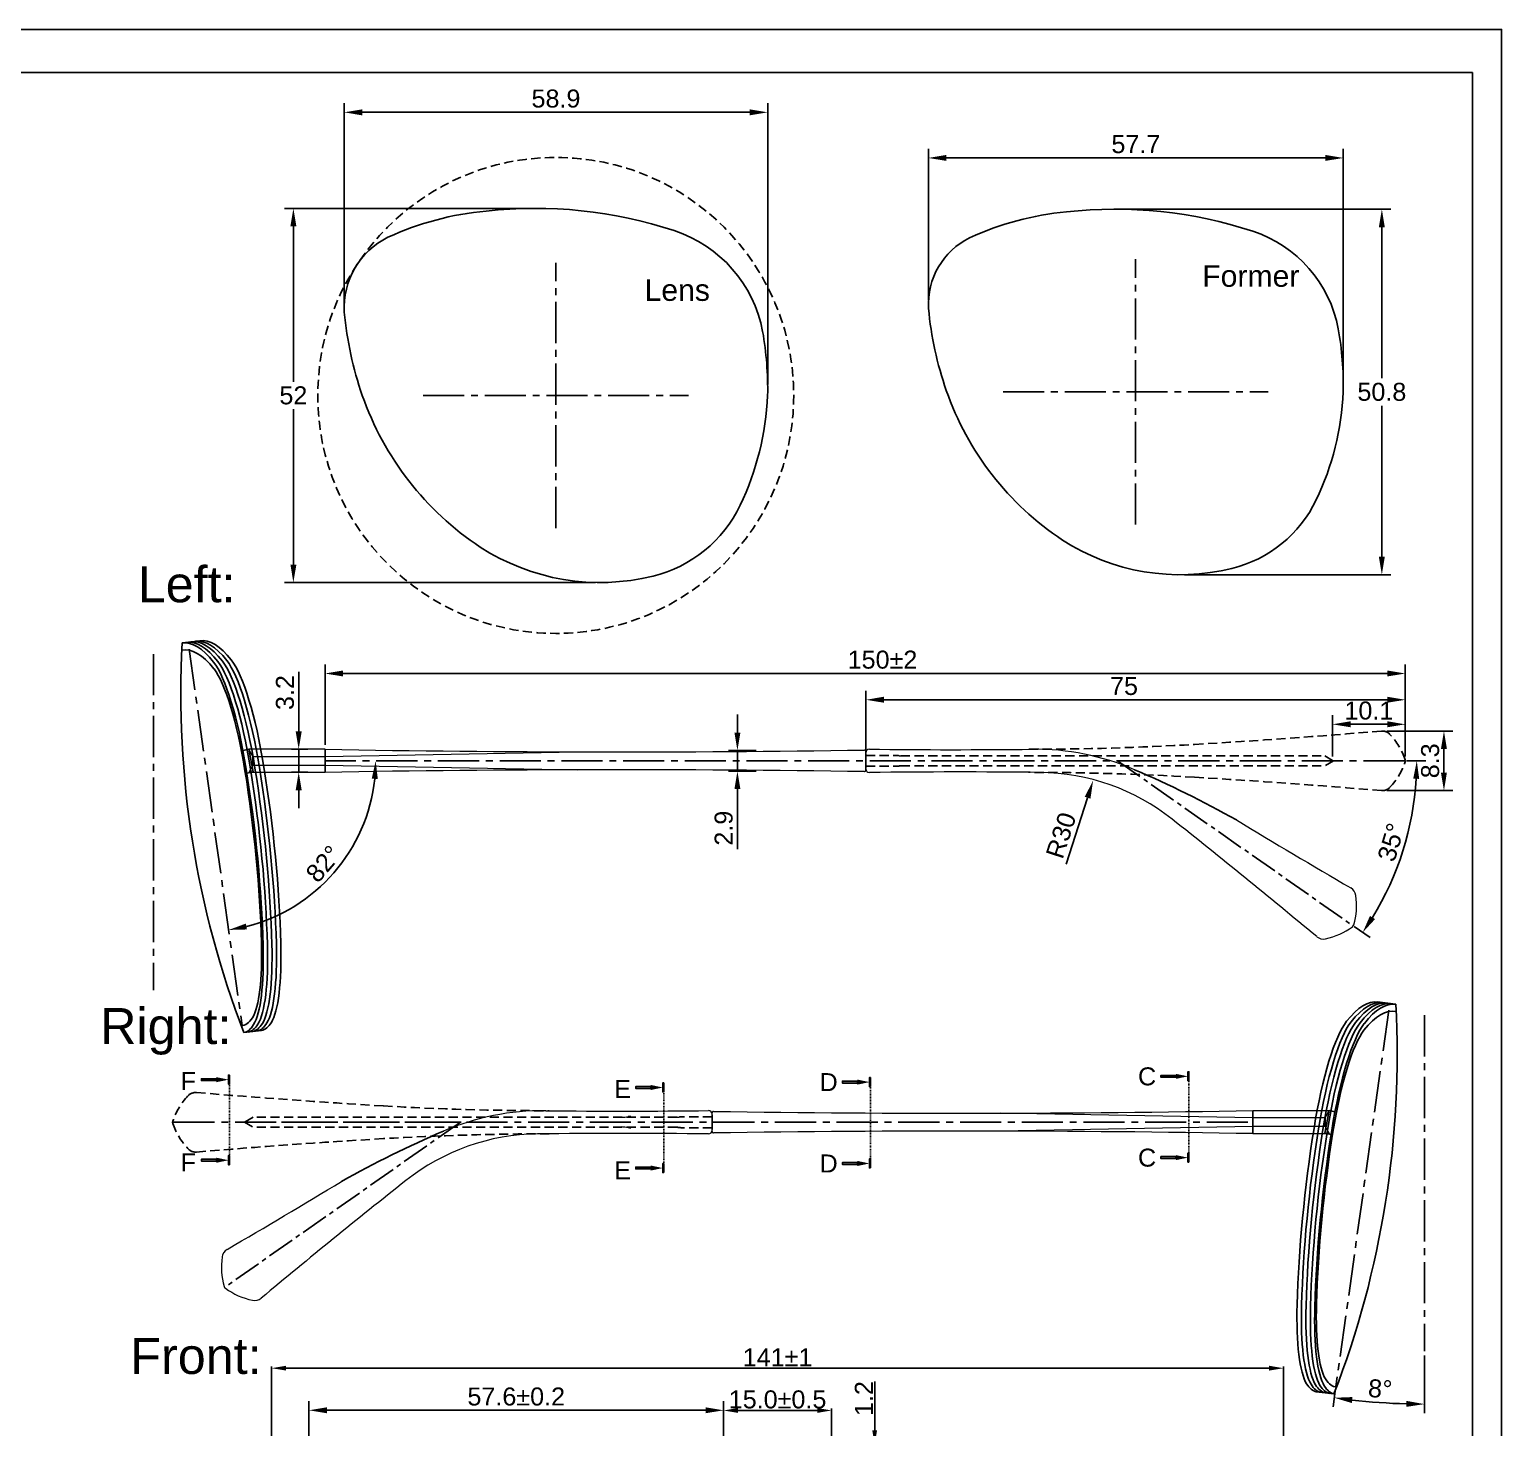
# Model space of a CAD drawing. Header units: millimetres. Extents: x 1336 to 2438, y 1230 to 1601.
# Drawn here: x 1793.1 to 1997.7, y 1406.4 to 1600.6 of the extents above; entities that cross this region are included whole.
import ezdxf
from ezdxf.enums import TextEntityAlignment as Align

# ---------------------------------------------------------------- set-up
doc = ezdxf.new("R2010")
doc.units = ezdxf.units.MM
for name, pattern in [('ACAD_ISO02W100', [15, 12, -3]), ('CENTER2', [28.575, 19.05, -3.175, 3.175, -3.175]), ('HIDDEN', [9.525, 6.35, -3.175]), ('HIDDEN2', [0.1875, 0.125, -0.0625]), ('PHANTOM2', [1.25, 0.625, -0.125, 0.125, -0.125, 0.125, -0.125])]:
    doc.linetypes.add(name, pattern=pattern)
for name, color, linetype in [('Center Line', 2, 'CENTER2'), ('Dimension', 3, 'Continuous'), ('Hidden Line', 1, 'HIDDEN2'), ('Section Line', 6, 'PHANTOM2'), ('Text', 4, 'Continuous')]:
    doc.layers.add(name, color=color, linetype=linetype)
for name, color, linetype, lineweight in [('odj', 4, 'Continuous', 35), ('Section', 4, 'Continuous', 25), ('标注', 4, 'Continuous', 5)]:
    doc.layers.add(name, color=color, linetype=linetype, lineweight=lineweight)
doc.styles.get("Standard").update_dxf_attribs({"font": 'arial.ttf'})
doc.styles.add('宋体', font='SimSun.ttf')
doc.styles.add('样式 1', font='romant.shx')
doc.dimstyles.new('ISO-25', dxfattribs={"dimtxt": 2.5, "dimasz": 2.5, "dimexe": 1.25, "dimexo": 0.625, "dimtad": 1, "dimtxsty": 'Standard', "dimcen": 2.5, "dimadec": 0, "dimazin": 0, "dimtfac": 1, "dimtmove": 0, "dimatfit": 3, "dimfxl": 1, "dimarcsym": 0})
doc.dimstyles.new('ISO-25$0', dxfattribs={"dimtxt": 2.5, "dimasz": 2.5, "dimexe": 0.5, "dimexo": 1, "dimgap": 1, "dimtad": 0, "dimtih": 1, "dimtoh": 1, "dimdec": 1, "dimzin": 10, "dimdsep": 46, "dimlunit": 6, "dimtxsty": '样式 1', "dimcen": 0, "dimclrd": 256, "dimclre": 256, "dimclrt": 7, "dimazin": 0, "dimtfac": 1, "dimtdec": 1, "dimtofl": 0, "dimtmove": 0, "dimatfit": 0, "dimfxl": 1, "dimtolj": 1, "dimtzin": 10, "dimarcsym": 0})
doc.dimstyles.new('ISO-25$2', dxfattribs={"dimscale": 0, "dimtxt": 1.8, "dimasz": 1.5, "dimexe": 1, "dimexo": 1, "dimgap": 1, "dimtad": 0, "dimtih": 1, "dimtoh": 1, "dimrnd": 0.0005, "dimzin": 1, "dimdsep": 46, "dimtxsty": 'Standard', "dimcen": 0, "dimclrd": 256, "dimclre": 256, "dimclrt": 256, "dimadec": 0, "dimazin": 0, "dimtfac": 1, "dimtofl": 0, "dimtmove": 0, "dimatfit": 3, "dimfxl": 1, "dimtolj": 1, "dimtzin": 0, "dimlwe": 9, "dimarcsym": 0})
doc.dimstyles.new('Standard$0', dxfattribs={"dimtxt": 2.3, "dimasz": 2, "dimexe": 1, "dimexo": 1, "dimgap": 1, "dimtad": 0, "dimtih": 1, "dimtoh": 1, "dimdec": 1, "dimzin": 0, "dimdsep": 46, "dimtxsty": 'Standard', "dimcen": 0, "dimclrd": 4, "dimclre": 4, "dimclrt": 4, "dimadec": 1, "dimazin": 0, "dimtfac": 1, "dimtdec": 1, "dimtofl": 0, "dimtmove": 0, "dimatfit": 0, "dimfxl": 1, "dimtolj": 1, "dimtzin": 0, "dimarcsym": 0})

# ---------------------------------------------------------------- blocks, each defined once
blk = doc.blocks.new('*D162')
at = {"layer": 'Defpoints', "color": 0, "transparency": 16777216}
for p in [(1984.32, 1511.14), (1834.21, 1500.61), (1984.32, 1499.01)]:
    blk.add_point(p, dxfattribs=at)
at = {"layer": 'Dimension', "color": 0, "lineweight": -2, "transparency": 16777216}
for p, q in [((1834.21, 1501.23), (1834.21, 1512.39)), ((1984.32, 1499.63), (1984.32, 1512.39)), ((1836.71, 1511.14), (1981.82, 1511.14))]:
    blk.add_line(p, q, dxfattribs=at)
at = {"layer": 'Dimension', "color": 0, "transparency": 16777216}
for points in [[(1836.71, 1511.56), (1836.71, 1510.73), (1834.21, 1511.14)], [(1981.82, 1511.56), (1981.82, 1510.73), (1984.32, 1511.14)]]:
    blk.add_solid(points, dxfattribs=at)
at = {"layer": 'Dimension', "color": 0, "transparency": 16777216, "insert": (1911.67, 1513.05), "char_height": 2.5, "attachment_point": 5}
blk.add_mtext('150±2', dxfattribs=at)
blk = doc.blocks.new('*D163')
at = {"layer": 'Defpoints', "color": 0, "transparency": 16777216}
for p in [(1894.75, 1500.44), (1891.51, 1497.57), (1894.75, 1497.57)]:
    blk.add_point(p, dxfattribs=at)
at = {"layer": 'Dimension', "color": 0, "lineweight": -2, "transparency": 16777216}
for p, q in [((1891.51, 1502.94), (1891.51, 1505.44)), ((1894.13, 1500.44), (1890.26, 1500.44)), ((1891.51, 1500.44), (1891.51, 1497.57)), ((1894.13, 1497.57), (1890.26, 1497.57)), ((1891.51, 1495.07), (1891.51, 1486.72))]:
    blk.add_line(p, q, dxfattribs=at)
at = {"layer": 'Dimension', "color": 0, "transparency": 16777216}
for points in [[(1891.1, 1502.94), (1891.93, 1502.94), (1891.51, 1500.44)], [(1891.1, 1495.07), (1891.93, 1495.07), (1891.51, 1497.57)]]:
    blk.add_solid(points, dxfattribs=at)
at = {"layer": 'Dimension', "color": 0, "transparency": 16777216, "insert": (1889.61, 1489.65), "char_height": 2.5, "attachment_point": 5, "rotation": 90}
blk.add_mtext('2.9', dxfattribs=at)
blk = doc.blocks.new('*D235')
at = {"layer": 'Defpoints', "color": 0, "transparency": 16777216}
for p in [(1828.91, 1500.61), (1828.91, 1497.41), (1830.55, 1497.41)]:
    blk.add_point(p, dxfattribs=at)
at = {"layer": 'Dimension', "color": 0, "lineweight": -2, "transparency": 16777216}
for p, q in [((1830.55, 1503.11), (1830.55, 1511.38)), ((1829.53, 1500.61), (1831.8, 1500.61)), ((1830.55, 1497.41), (1830.55, 1500.61)), ((1829.53, 1497.41), (1831.8, 1497.41)), ((1830.55, 1494.91), (1830.55, 1492.41))]:
    blk.add_line(p, q, dxfattribs=at)
at = {"layer": 'Dimension', "color": 0, "transparency": 16777216}
for points in [[(1830.13, 1503.11), (1830.97, 1503.11), (1830.55, 1500.61)], [(1830.13, 1494.91), (1830.97, 1494.91), (1830.55, 1497.41)]]:
    blk.add_solid(points, dxfattribs=at)
at = {"layer": 'Dimension', "color": 0, "transparency": 16777216, "insert": (1828.65, 1508.49), "char_height": 2.5, "attachment_point": 5, "rotation": 90}
blk.add_mtext('3.2', dxfattribs=at)
blk = doc.blocks.new('*D164')
at = {"layer": 'Defpoints', "color": 0, "transparency": 16777216}
for p in [(1984.32, 1504.08), (1974.21, 1499.01), (1984.32, 1499.01)]:
    blk.add_point(p, dxfattribs=at)
at = {"layer": 'Dimension', "color": 0, "lineweight": -2, "transparency": 16777216}
for p, q in [((1974.21, 1499.63), (1974.21, 1505.33)), ((1976.71, 1504.08), (1981.82, 1504.08)), ((1984.32, 1499.63), (1984.32, 1505.33))]:
    blk.add_line(p, q, dxfattribs=at)
at = {"layer": 'Dimension', "color": 0, "transparency": 16777216}
for points in [[(1976.71, 1504.5), (1976.71, 1503.67), (1974.21, 1504.08)], [(1981.82, 1504.5), (1981.82, 1503.67), (1984.32, 1504.08)]]:
    blk.add_solid(points, dxfattribs=at)
at = {"layer": 'Dimension', "color": 0, "transparency": 16777216, "insert": (1979.26, 1505.98), "char_height": 2.5, "attachment_point": 5}
blk.add_mtext('10.1', dxfattribs=at)
blk = doc.blocks.new('*D165')
at = {"layer": 'Defpoints', "color": 0, "transparency": 16777216}
for p in [(1940.94, 1496.26), (1931.74, 1467.71)]:
    blk.add_point(p, dxfattribs=at)
at = {"layer": 'Dimension', "color": 0, "lineweight": -2, "transparency": 16777216}
blk.add_line((1937.19, 1484.64), (1940.17, 1493.88), dxfattribs=at)
at = {"layer": 'Dimension', "color": 0, "transparency": 16777216}
blk.add_solid([(1939.77, 1494.01), (1940.57, 1493.76), (1940.94, 1496.26)], dxfattribs=at)
at = {"layer": 'Dimension', "color": 0, "transparency": 16777216, "insert": (1936.49, 1488.65), "char_height": 2.5, "attachment_point": 5, "rotation": 72.151}
blk.add_mtext('R30', dxfattribs=at)
blk = doc.blocks.new('_FILLED')
at = {"color": 0, "linetype": 'ByBlock'}
blk.add_solid([(0, 0), (-1, 0.21), (-1, -0.21)], dxfattribs=at)
blk = doc.blocks.new('ER')
at = {"layer": 'Section'}
h = blk.add_hatch(color=6, dxfattribs=at)
h.dxf.hatch_style = 1
h.paths.add_polyline_path([(973.88, -602.3), (973.88, -602.77), (977.63, -602.77), (977.63, -602.3)])
h.paths.add_polyline_path([(980.63, -603.66), (980.87, -603.66), (980.87, -601.41), (980.63, -601.41)])
at = {"layer": 'Section', "color": 6}
for points in [[(977.63, -602.3), (973.88, -602.3), (973.88, -602.77), (977.63, -602.77)], [(980.87, -603.66), (980.87, -601.41), (980.63, -601.41), (980.63, -603.66)]]:
    blk.add_lwpolyline(points, close=True, dxfattribs=at)
at = {"layer": 'Section', "color": 6, "xscale": 3.002185386386005, "yscale": 3.002185386386005, "zscale": 3.002185386386005}
blk.add_blockref('_FILLED', (980.63, -602.54), dxfattribs=at)
blk = doc.blocks.new('*D146')
at = {"layer": 'Defpoints', "color": 0, "transparency": 16777216}
for p in [(1984.32, 1507.49), (1909.37, 1499.61), (1984.32, 1499.01)]:
    blk.add_point(p, dxfattribs=at)
at = {"layer": 'Dimension', "color": 0, "lineweight": -2, "transparency": 16777216}
for p, q in [((1909.37, 1500.23), (1909.37, 1508.74)), ((1984.32, 1499.63), (1984.32, 1508.74)), ((1911.87, 1507.49), (1981.82, 1507.49))]:
    blk.add_line(p, q, dxfattribs=at)
at = {"layer": 'Dimension', "color": 0, "transparency": 16777216}
for points in [[(1911.87, 1507.91), (1911.87, 1507.08), (1909.37, 1507.49)], [(1981.82, 1507.91), (1981.82, 1507.08), (1984.32, 1507.49)]]:
    blk.add_solid(points, dxfattribs=at)
at = {"layer": 'Dimension', "color": 0, "transparency": 16777216, "insert": (1945.23, 1509.39), "char_height": 2.5, "attachment_point": 5}
blk.add_mtext('75', dxfattribs=at)
blk = doc.blocks.new('*D186')
at = {"layer": 'Defpoints', "color": 0, "transparency": 16777216}
for p in [(1944.32, 1499.01), (1944.32, 1499.01), (1983.87, 1499.01), (1982.51, 1482.53), (1976.71, 1476.33)]:
    blk.add_point(p, dxfattribs=at)
at = {"layer": 'Dimension', "color": 0, "lineweight": -2, "transparency": 16777216}
for p, q in [((1984.49, 1499.01), (1987.16, 1499.01)), ((1977.23, 1475.97), (1979.42, 1474.44))]:
    blk.add_line(p, q, dxfattribs=at)
blk.add_arc((1944.32, 1499.01), 41.59, 328.4446, 356.5554, dxfattribs=at)
at = {"layer": 'Dimension', "color": 0, "transparency": 16777216}
for points in [[(1985.42, 1496.52), (1986.25, 1496.5), (1985.91, 1499.01)], [(1980.11, 1477.01), (1979.41, 1477.47), (1978.39, 1475.15)]]:
    blk.add_solid(points, dxfattribs=at)
at = {"layer": 'Dimension', "color": 0, "transparency": 16777216, "insert": (1982.36, 1487.69), "char_height": 2.5, "attachment_point": 5, "rotation": 73.4312}
blk.add_mtext('35°', dxfattribs=at)
blk = doc.blocks.new('*D147')
at = {"layer": 'Defpoints', "color": 0, "transparency": 16777216}
for p in [(1981.13, 1503.15), (1981.13, 1494.87), (1989.69, 1494.87)]:
    blk.add_point(p, dxfattribs=at)
at = {"layer": 'Dimension', "color": 0, "lineweight": -2, "transparency": 16777216}
for p, q in [((1981.76, 1503.15), (1990.94, 1503.15)), ((1989.69, 1500.65), (1989.69, 1497.37)), ((1981.76, 1494.87), (1990.94, 1494.87))]:
    blk.add_line(p, q, dxfattribs=at)
at = {"layer": 'Dimension', "color": 0, "transparency": 16777216}
for points in [[(1989.27, 1500.65), (1990.1, 1500.65), (1989.69, 1503.15)], [(1989.27, 1497.37), (1990.1, 1497.37), (1989.69, 1494.87)]]:
    blk.add_solid(points, dxfattribs=at)
at = {"layer": 'Dimension', "color": 0, "transparency": 16777216, "insert": (1987.78, 1499.01), "char_height": 2.5, "attachment_point": 5, "rotation": 90}
blk.add_mtext('8.3', dxfattribs=at)
blk = doc.blocks.new('*D183')
at = {"layer": 'Defpoints', "color": 0, "ltscale": 1000, "transparency": 16777216}
for p in [(1967.39, 1414.62), (1826.79, 1389.37), (1967.39, 1389.37)]:
    blk.add_point(p, dxfattribs=at)
at = {"layer": 'Dimension', "color": 3, "lineweight": -2, "ltscale": 1000, "transparency": 16777216}
for p, q in [((1826.79, 1389.62), (1826.79, 1414.87)), ((1828.79, 1414.62), (1965.39, 1414.62)), ((1967.39, 1389.62), (1967.39, 1414.87))]:
    blk.add_line(p, q, dxfattribs=at)
at = {"layer": 'Dimension', "color": 3, "ltscale": 1000, "transparency": 16777216}
for points in [[(1828.79, 1414.96), (1828.79, 1414.29), (1826.79, 1414.62)], [(1965.39, 1414.96), (1965.39, 1414.29), (1967.39, 1414.62)]]:
    blk.add_solid(points, dxfattribs=at)
at = {"layer": 'Dimension', "ltscale": 1000, "transparency": 16777216, "insert": (1897.09, 1416.13), "char_height": 2.5, "attachment_point": 5}
blk.add_mtext('\\A1;141±1', dxfattribs=at)
blk = doc.blocks.new('*D137')
at = {"layer": 'Defpoints', "color": 0, "transparency": 16777216}
for p in [(1889.58, 1408.77), (1889.58, 1389.65), (1831.98, 1379.33)]:
    blk.add_point(p, dxfattribs=at)
at = {"layer": 'Dimension', "lineweight": -2, "transparency": 16777216}
for p, q in [((1831.98, 1379.96), (1831.98, 1410.02)), ((1889.58, 1390.27), (1889.58, 1410.02)), ((1834.48, 1408.77), (1887.08, 1408.77))]:
    blk.add_line(p, q, dxfattribs=at)
at = {"layer": 'Dimension', "transparency": 16777216}
for points in [[(1834.48, 1409.19), (1834.48, 1408.36), (1831.98, 1408.77)], [(1887.08, 1409.19), (1887.08, 1408.36), (1889.58, 1408.77)]]:
    blk.add_solid(points, dxfattribs=at)
at = {"layer": 'Dimension', "transparency": 16777216, "insert": (1860.78, 1410.67), "char_height": 2.5, "attachment_point": 5}
blk.add_mtext('57.6±0.2', dxfattribs=at)
blk = doc.blocks.new('*D138')
at = {"layer": 'Defpoints', "color": 0, "ltscale": 1000, "transparency": 16777216}
for p in [(1904.6, 1408.75), (1889.58, 1389.65), (1904.6, 1389.65)]:
    blk.add_point(p, dxfattribs=at)
at = {"layer": 'Dimension', "color": 3, "lineweight": -2, "ltscale": 1000, "transparency": 16777216}
for p, q in [((1889.58, 1389.9), (1889.58, 1409)), ((1891.58, 1408.75), (1902.6, 1408.75)), ((1904.6, 1389.9), (1904.6, 1409))]:
    blk.add_line(p, q, dxfattribs=at)
at = {"layer": 'Dimension', "color": 3, "ltscale": 1000, "transparency": 16777216}
for points in [[(1891.58, 1409.08), (1891.58, 1408.41), (1889.58, 1408.75)], [(1902.6, 1409.08), (1902.6, 1408.41), (1904.6, 1408.75)]]:
    blk.add_solid(points, dxfattribs=at)
at = {"layer": 'Dimension', "ltscale": 1000, "transparency": 16777216, "insert": (1897.09, 1410.27), "char_height": 2.5, "attachment_point": 5}
blk.add_mtext('\\A1;15.0±0.5', dxfattribs=at)
blk = doc.blocks.new('*D143')
at = {"layer": 'Defpoints', "color": 0, "transparency": 16777216}
for p in [(1910.37, 1404), (1910.59, 1404), (1910.37, 1402.8)]:
    blk.add_point(p, dxfattribs=at)
at = {"layer": 'Dimension', "color": 3, "lineweight": -2, "transparency": 16777216}
for p, q in [((1910.59, 1406), (1910.59, 1412.79)), ((1910.62, 1404), (1910.84, 1404)), ((1910.62, 1402.8), (1910.84, 1402.8)), ((1910.59, 1400.8), (1910.59, 1398.8))]:
    blk.add_line(p, q, dxfattribs=at)
at = {"layer": 'Dimension', "color": 3, "transparency": 16777216}
for points in [[(1910.25, 1406), (1910.92, 1406), (1910.59, 1404)], [(1910.25, 1400.8), (1910.92, 1400.8), (1910.59, 1402.8)]]:
    blk.add_solid(points, dxfattribs=at)
at = {"layer": 'Dimension', "transparency": 16777216, "insert": (1909.08, 1410.4), "char_height": 2.5, "attachment_point": 5, "rotation": 90}
blk.add_mtext('\\A1;1.2', dxfattribs=at)
blk = doc.blocks.new('*D231')
at = {"layer": 'Defpoints', "color": 0, "transparency": 16777216}
for p in [(1895.72, 1589.11), (1836.87, 1561.95), (1895.72, 1550.66)]:
    blk.add_point(p, dxfattribs=at)
at = {"layer": 'Dimension', "color": 0, "lineweight": -2, "transparency": 16777216}
for p, q in [((1836.87, 1562.58), (1836.87, 1590.36)), ((1895.72, 1551.29), (1895.72, 1590.36)), ((1839.37, 1589.11), (1893.22, 1589.11))]:
    blk.add_line(p, q, dxfattribs=at)
at = {"layer": 'Dimension', "color": 0, "transparency": 16777216}
for points in [[(1839.37, 1589.52), (1839.37, 1588.69), (1836.87, 1589.11)], [(1893.22, 1589.52), (1893.22, 1588.69), (1895.72, 1589.11)]]:
    blk.add_solid(points, dxfattribs=at)
at = {"layer": 'Dimension', "color": 0, "transparency": 16777216, "insert": (1866.3, 1591.01), "char_height": 2.5, "attachment_point": 5}
blk.add_mtext('58.9', dxfattribs=at)
blk = doc.blocks.new('*D232')
at = {"layer": 'Defpoints', "color": 0, "transparency": 16777216}
for p in [(1863.4, 1575.77), (1829.81, 1523.78), (1872.44, 1523.78)]:
    blk.add_point(p, dxfattribs=at)
at = {"layer": 'Dimension', "color": 0, "lineweight": -2, "transparency": 16777216}
for p, q in [((1862.78, 1575.77), (1828.56, 1575.77)), ((1829.81, 1573.27), (1829.81, 1551.68)), ((1829.81, 1526.28), (1829.81, 1547.87)), ((1871.81, 1523.78), (1828.56, 1523.78))]:
    blk.add_line(p, q, dxfattribs=at)
at = {"layer": 'Dimension', "color": 0, "transparency": 16777216}
for points in [[(1829.4, 1573.27), (1830.23, 1573.27), (1829.81, 1575.77)], [(1829.4, 1526.28), (1830.23, 1526.28), (1829.81, 1523.78)]]:
    blk.add_solid(points, dxfattribs=at)
at = {"layer": 'Dimension', "color": 0, "transparency": 16777216, "insert": (1829.81, 1549.77), "char_height": 2.5, "attachment_point": 5}
blk.add_mtext('52', dxfattribs=at)
blk = doc.blocks.new('*D233')
at = {"layer": 'Defpoints', "color": 0, "transparency": 16777216}
for p in [(1975.7, 1582.77), (1918.05, 1562.43), (1975.7, 1551.14)]:
    blk.add_point(p, dxfattribs=at)
at = {"layer": 'Dimension', "color": 0, "lineweight": -2, "transparency": 16777216}
for p, q in [((1918.05, 1563.06), (1918.05, 1584.02)), ((1975.7, 1551.77), (1975.7, 1584.02)), ((1920.55, 1582.77), (1973.2, 1582.77))]:
    blk.add_line(p, q, dxfattribs=at)
at = {"layer": 'Dimension', "color": 0, "transparency": 16777216}
for points in [[(1920.55, 1583.19), (1920.55, 1582.36), (1918.05, 1582.77)], [(1973.2, 1583.19), (1973.2, 1582.36), (1975.7, 1582.77)]]:
    blk.add_solid(points, dxfattribs=at)
at = {"layer": 'Dimension', "color": 0, "transparency": 16777216, "insert": (1946.88, 1584.67), "char_height": 2.5, "attachment_point": 5}
blk.add_mtext('57.7', dxfattribs=at)
blk = doc.blocks.new('*D234')
at = {"layer": 'Defpoints', "color": 0, "transparency": 16777216}
for p in [(1943.98, 1575.65), (1953.02, 1524.86), (1981.06, 1524.86)]:
    blk.add_point(p, dxfattribs=at)
at = {"layer": 'Dimension', "color": 0, "lineweight": -2, "transparency": 16777216}
for p, q in [((1944.61, 1575.65), (1982.31, 1575.65)), ((1981.06, 1573.15), (1981.06, 1552.16)), ((1981.06, 1527.36), (1981.06, 1548.35)), ((1953.64, 1524.86), (1982.31, 1524.86))]:
    blk.add_line(p, q, dxfattribs=at)
at = {"layer": 'Dimension', "color": 0, "transparency": 16777216}
for points in [[(1980.64, 1573.15), (1981.47, 1573.15), (1981.06, 1575.65)], [(1980.64, 1527.36), (1981.47, 1527.36), (1981.06, 1524.86)]]:
    blk.add_solid(points, dxfattribs=at)
at = {"layer": 'Dimension', "color": 0, "transparency": 16777216, "insert": (1981.06, 1550.26), "char_height": 2.5, "attachment_point": 5}
blk.add_mtext('50.8', dxfattribs=at)
blk = doc.blocks.new('*D174')
at = {"layer": 'Defpoints', "color": 0, "transparency": 16777216}
for p in [(1815.34, 1514.52), (1834.21, 1499.01), (1984.21, 1499.01), (1831.24, 1479.65), (1822.69, 1462.22)]:
    blk.add_point(p, dxfattribs=at)
at = {"layer": 'Dimension', "color": 0, "lineweight": -2, "transparency": 16777216}
blk.add_arc((1817.52, 1499.01), 23.73, 284.0386, 353.9614, dxfattribs=at)
at = {"layer": 'Dimension', "color": 0, "transparency": 16777216}
for points in [[(1840.7, 1496.53), (1841.54, 1496.49), (1841.25, 1499.01)], [(1823.36, 1475.58), (1823.2, 1476.39), (1820.82, 1475.51)]]:
    blk.add_solid(points, dxfattribs=at)
at = {"layer": 'Dimension', "color": 0, "transparency": 16777216, "insert": (1834, 1484.69), "char_height": 2.5, "attachment_point": 5, "rotation": 49}
blk.add_mtext('82°', dxfattribs=at)
blk = doc.blocks.new('*D175')
at = {"layer": 'Defpoints', "color": 0, "transparency": 16777216}
for p in [(1982.02, 1464.36), (1986.97, 1463.66), (1986.97, 1417), (1974.67, 1412.06), (1978.61, 1410.02)]:
    blk.add_point(p, dxfattribs=at)
at = {"layer": 'Dimension', "color": 0, "lineweight": -2, "transparency": 16777216}
for p, q in [((1986.97, 1416.38), (1986.97, 1408.38)), ((1974.58, 1411.44), (1974.28, 1409.27))]:
    blk.add_line(p, q, dxfattribs=at)
blk.add_arc((1986.97, 1499.59), 89.96, 263.5924, 268.4076, dxfattribs=at)
at = {"layer": 'Dimension', "color": 0, "transparency": 16777216}
for points in [[(1976.88, 1409.78), (1976.98, 1410.61), (1974.45, 1410.51)], [(1984.48, 1410.08), (1984.47, 1409.25), (1986.97, 1409.63)]]:
    blk.add_solid(points, dxfattribs=at)
at = {"layer": 'Dimension', "color": 0, "transparency": 16777216, "insert": (1980.83, 1411.75), "char_height": 2.5, "attachment_point": 5, "rotation": 356}
blk.add_mtext('8°', dxfattribs=at)

msp = doc.modelspace()

# ---------------------------------------------------------------- linework, layer by layer
for p, q in [((1993.655, 1594.624), (1584.4, 1594.624)), ((1993.655, 1307.884), (1993.655, 1594.624)), ((1814.395, 1515.395), (1816.894, 1515.702)), ((1823.621, 1500.607), (1822.593, 1500.407)), ((1823.607, 1500.607), (1824.219, 1497.464)), ((1834.211, 1500.607), (1834.211, 1497.407)), ((1909.365, 1500.007), (1909.365, 1498.007)), ((1909.365, 1499.782), (1909.365, 1498.194)), ((1824.233, 1497.467), (1823.146, 1497.255)), ((1982.958, 1465.196), (1980.459, 1465.503)), ((1822.943, 1461.248), (1825.4, 1461.55)), ((1963.142, 1450.408), (1963.142, 1447.208)), ((1973.746, 1450.408), (1973.134, 1447.265)), ((1973.732, 1450.408), (1974.76, 1450.208)), ((1887.988, 1449.808), (1887.988, 1447.808)), ((1887.988, 1449.583), (1887.988, 1447.995)), ((1973.12, 1447.267), (1974.207, 1447.056)), ((1974.41, 1411.049), (1971.953, 1411.35))]:
    msp.add_line(p, q)
at = {"lineweight": 13}
for p, q in [((1834.211, 1500.607), (1823.607, 1500.607)), ((1824.168, 1499.607), (1823.607, 1500.607)), ((1824.168, 1499.607), (1834.211, 1499.607)), ((1834.211, 1499.607), (1869.253, 1500.259)), ((1909.365, 1500.007), (1909.365, 1500.301)), ((1824.168, 1498.407), (1823.607, 1497.407)), ((1834.211, 1497.407), (1823.607, 1497.407)), ((1824.168, 1498.407), (1834.211, 1498.407)), ((1834.211, 1498.407), (1869.324, 1497.757)), ((1909.365, 1497.709), (1909.365, 1498.007)), ((1963.142, 1450.408), (1973.746, 1450.408)), ((1973.185, 1449.408), (1973.746, 1450.408)), ((1887.988, 1449.808), (1887.988, 1450.102)), ((1963.142, 1449.408), (1928.1, 1450.059)), ((1973.185, 1449.408), (1963.142, 1449.408)), ((1887.988, 1447.51), (1887.988, 1447.808)), ((1963.142, 1448.208), (1928.029, 1447.557)), ((1973.185, 1448.208), (1963.142, 1448.208)), ((1963.142, 1447.208), (1973.746, 1447.208)), ((1973.185, 1448.208), (1973.746, 1447.208))]:
    msp.add_line(p, q, dxfattribs=at)
at = {"color": 6}
for p, q in [((1824.168, 1498.407), (1824.168, 1499.607)), ((1973.185, 1448.208), (1973.185, 1449.408))]:
    msp.add_line(p, q, dxfattribs=at)
at = {"lineweight": 13, "ltscale": 0.1}
for p, q in [((1909.365, 1497.888), (1909.365, 1500.127)), ((1887.988, 1447.669), (1887.988, 1449.909))]:
    msp.add_line(p, q, dxfattribs=at)
msp.add_lwpolyline([(1997.693, 1303.624), (1997.693, 1600.624), (1577.693, 1600.624), (1577.693, 1303.624)], close=True)
at = {"color": 7, "ltscale": 1000}
for points in [[(1895.714, 1549.775, 0.0487022), (1895.02, 1558.651, 0.2735949), (1882.744, 1572.672, 0.1072845), (1856.601, 1575.395, 0.0843413), (1842.942, 1571.745, 0.2999646), (1836.887, 1561.346, 0.0605206), (1839.392, 1549.775, 0.1636691), (1855.762, 1528.705, 0.2070051), (1879.797, 1524.677, 0.2236272), (1891.9, 1534.508, 0.1002647)], [(1975.694, 1550.275, 0.0486434), (1975.01, 1559.024, 0.2735509), (1963.137, 1572.582, 0.1073058), (1937.242, 1575.278, 0.084315), (1923.781, 1571.684, 0.2994326), (1918.066, 1561.871, 0.0604599), (1920.539, 1550.453, 0.1636437), (1936.671, 1529.687, 0.2069751), (1960.234, 1525.74, 0.22361), (1971.939, 1535.248, 0.1002075)]]:
    msp.add_lwpolyline(points, format="xyb", close=True, dxfattribs=at)
for centre, start, end in [((1944.92, 1508.337), 176.90754, 201.10919), ((1852.434, 1458.138), 338.89081, 3.09246)]:
    msp.add_arc(centre, 130.75, start, end)
at = {"lineweight": 13}
for centre, radius, start, end in [((1875.008, 3838.201), 2337.95, 269.000132, 270.837045), ((1909.165, 1500.301), 0.2, 0, 90.83705), ((1874.838, -822.303), 2320.066, 89.152307, 91.00338), ((1909.165, 1497.709), 0.2, 269.15231, 0), ((1922.345, 3788.002), 2337.95, 269.162955, 270.999868), ((1888.188, 1450.102), 0.2, 89.16295, 180), ((1888.188, 1447.51), 0.2, 180, 270.84769), ((1922.515, -872.502), 2320.066, 88.99662, 90.847693)]:
    msp.add_arc(centre, radius, start, end, dxfattribs=at)
at = {"lineweight": 13, "ltscale": 0.1}
for centre, radius, start, end in [((1909.865, 1500.127), 0.5, 92.29925, 180), ((1921.619, 2460.567), 960.012, 269.297291, 270.648435), ((1932.88, 1465.618), 35, 66.73856, 90.64843), ((1909.865, 1497.888), 0.5, 180, 267.70075), ((1921.982, 480.837), 1016.623, 89.344193, 90.684048), ((1933.275, 1467.396), 30, 51.59883, 89.34419), ((1289.517, 655.21), 1066.374, 50.207463, 51.598828), ((2513.276, 2402.919), 1066.374, 238.79865, 239.792537), ((1976.035, 1480.122), 1.42, 6.79033, 59.79254), ((1968.036, 1478.896), 9.511, 343.58779, 8.42171), ((1971.331, 1483.602), 9.511, 281.57829, 306.41221), ((1976.68, 1476.35), 0.5, 306.41221, 343.58779), ((1972.916, 1475.667), 1.42, 230.20746, 283.20967), ((1864.473, 1415.4), 35, 89.35157, 113.26144), ((1875.734, 2410.348), 960.012, 269.351565, 270.702709), ((1887.488, 1449.909), 0.5, 0, 87.70075), ((1864.078, 1417.177), 30, 90.65581, 128.40117), ((1875.371, 430.618), 1016.623, 89.315952, 90.655807), ((1887.488, 1447.669), 0.5, 272.29925, 360), ((1284.077, 2352.7), 1066.374, 300.207463, 301.20135), ((2507.836, 604.991), 1066.374, 128.401172, 129.792537), ((1829.317, 1428.678), 9.511, 171.57829, 196.41221), ((1821.318, 1429.903), 1.42, 120.20746, 173.20967), ((1820.673, 1426.132), 0.5, 196.41221, 233.58779), ((1826.022, 1433.384), 9.511, 233.58779, 258.42171), ((1824.438, 1425.448), 1.42, 256.79033, 309.79254)]:
    msp.add_arc(centre, radius, start, end, dxfattribs=at)
at = {"color": 251, "linetype": 'ACAD_ISO02W100', "lineweight": 13, "ltscale": 0.05}
for centre, start, end in [((1914.25, 1501.529), 259.16793, 268.98128), ((1883.103, 1451.311), 271.01872, 280.83207)]:
    msp.add_arc(centre, 1.822, start, end, dxfattribs=at)
at = {"color": 7, "ltscale": 1000}
for centre, start, end in [((1887.319, 1359.63), 60.72651, 66.73856), ((1910.034, 1309.412), 113.26144, 119.27349)]:
    msp.add_arc(centre, 150.366, start, end, dxfattribs=at)
at = {"color": 1, "lineweight": 13}
for centre, radius, start, end in [((1875.331, 1454.822), 5.339, 271.0955, 280.63105), ((1876.685, 1447.608), 2, 90, 100.63105), ((1875.331, 1442.795), 5.339, 79.36895, 88.9045), ((1876.685, 1450.008), 2, 259.36895, 270)]:
    msp.add_arc(centre, radius, start, end, dxfattribs=at)
at = {"color": 7, "ltscale": 1000}
for centre, major_axis, start_param, end_param in [((1823.988, 1452.441), (-7.758, 63.18), -0.3175379, 0.0027538), ((1824.609, 1452.517), (-7.758, 63.18), -0.3175379, 0.0027538), ((1822.152, 1452.215), (-7.636, 62.187), -0.3175379, 0.0168001), ((1822.152, 1452.215), (-7.758, 63.18), -0.3175379, 0.0027538), ((1822.748, 1452.289), (-7.758, 63.18), -0.3175379, 0.0027538), ((1823.368, 1452.365), (-7.758, 63.18), -0.3175379, 0.0027538), ((1819.804, 1493.708), (-2.438, 19.854), -1.3857757, -0.3175379), ((1819.804, 1493.708), (-2.316, 18.861), -1.3857757, -0.3175379), ((1820.399, 1493.781), (-2.438, 19.854), -1.3857757, -0.3175379), ((1821.02, 1493.857), (-2.438, 19.854), -1.3857757, -0.3175379), ((1821.64, 1493.933), (-2.438, 19.854), -1.3857757, -0.3175379), ((1822.26, 1494.009), (-2.438, 19.854), -1.3857757, -0.3175379), ((1816.382, 1489.615), (-4.731, 38.528), 4.2638292, 4.8974096), ((1816.382, 1489.615), (-4.853, 39.521), 4.2638292, 4.8974096), ((1816.977, 1489.688), (-4.853, 39.521), 4.2638292, 4.8974096), ((1817.598, 1489.764), (-4.853, 39.521), 4.2638292, 4.8974096), ((1818.218, 1489.84), (-4.853, 39.521), 4.2638292, 4.8974096), ((1818.838, 1489.917), (-4.853, 39.521), 4.2638292, 4.8974096), ((1820.973, 1481.521), (-2.316, 18.861), 3.3837993, 4.2638292), ((1820.973, 1481.521), (-2.438, 19.854), 3.3837993, 4.2638292), ((1821.569, 1481.594), (-2.438, 19.854), 3.3837993, 4.2638292), ((1822.189, 1481.671), (-2.438, 19.854), 3.3837993, 4.2638292), ((1822.809, 1481.747), (-2.438, 19.854), 3.3837993, 4.2638292), ((1823.43, 1481.823), (-2.438, 19.854), 3.3837993, 4.2638292), ((1818.917, 1493.389), (-3.826, 31.16), 3.1144588, 3.3837993), ((1820.753, 1493.614), (-3.948, 32.153), 3.1537934, 3.3837993), ((1821.374, 1493.69), (-3.948, 32.153), 3.1537934, 3.3837993), ((1818.917, 1493.389), (-3.948, 32.153), 3.1537934, 3.3837993), ((1819.513, 1493.462), (-3.948, 32.153), 3.1537934, 3.3837993), ((1820.133, 1493.538), (-3.948, 32.153), 3.1537934, 3.3837993)]:
    msp.add_ellipse(centre, major_axis=major_axis, ratio=0.2, start_param=start_param, end_param=end_param, dxfattribs=at)
at = {"color": 7, "ltscale": 1000, "extrusion": (0, 0, -1)}
for centre, major_axis, start_param, end_param in [((1972.745, 1402.318), (7.758, 63.18), -0.3175379, 0.0027538), ((1973.365, 1402.242), (7.758, 63.18), -0.3175379, 0.0027538), ((1973.985, 1402.166), (7.758, 63.18), -0.3175379, 0.0027538), ((1974.606, 1402.089), (7.758, 63.18), -0.3175379, 0.0027538), ((1975.201, 1402.016), (7.758, 63.18), -0.3175379, 0.0027538), ((1975.093, 1443.81), (2.438, 19.854), -1.3857757, -0.3175379), ((1975.713, 1443.734), (2.438, 19.854), -1.3857757, -0.3175379), ((1976.334, 1443.658), (2.438, 19.854), -1.3857757, -0.3175379), ((1976.954, 1443.582), (2.438, 19.854), -1.3857757, -0.3175379), ((1975.201, 1402.016), (7.636, 62.187), -0.3175379, 0.0168001), ((1977.549, 1443.508), (2.438, 19.854), -1.3857757, -0.3175379), ((1977.549, 1443.508), (2.316, 18.861), -1.3857757, -0.3175379), ((1978.515, 1439.717), (4.853, 39.521), 4.2638292, 4.8974096), ((1979.135, 1439.641), (4.853, 39.521), 4.2638292, 4.8974096), ((1979.756, 1439.565), (4.853, 39.521), 4.2638292, 4.8974096), ((1980.376, 1439.489), (4.853, 39.521), 4.2638292, 4.8974096), ((1980.971, 1439.416), (4.853, 39.521), 4.2638292, 4.8974096), ((1980.971, 1439.416), (4.731, 38.528), 4.2638292, 4.8974096), ((1973.923, 1431.624), (2.438, 19.854), 3.3837993, 4.2638292), ((1974.544, 1431.547), (2.438, 19.854), 3.3837993, 4.2638292), ((1975.164, 1431.471), (2.438, 19.854), 3.3837993, 4.2638292), ((1975.784, 1431.395), (2.438, 19.854), 3.3837993, 4.2638292), ((1976.38, 1431.322), (2.438, 19.854), 3.3837993, 4.2638292), ((1976.38, 1431.322), (2.316, 18.861), 3.3837993, 4.2638292), ((1975.979, 1443.491), (3.948, 32.153), 3.1537934, 3.3837993), ((1976.6, 1443.415), (3.948, 32.153), 3.1537934, 3.3837993), ((1977.22, 1443.339), (3.948, 32.153), 3.1537934, 3.3837993), ((1977.84, 1443.262), (3.948, 32.153), 3.1537934, 3.3837993), ((1978.436, 1443.189), (3.948, 32.153), 3.1537934, 3.3837993), ((1978.436, 1443.189), (3.826, 31.16), 3.1144588, 3.3837993)]:
    msp.add_ellipse(centre, major_axis=major_axis, ratio=0.2, start_param=start_param, end_param=end_param, dxfattribs=at)
at = {"layer": 'Center Line', "ltscale": 0.3}
for p, q in [((1866.271, 1531.341), (1866.271, 1568.209)), ((1946.851, 1531.821), (1946.851, 1568.689)), ((1847.836, 1549.775), (1884.705, 1549.775)), ((1928.417, 1550.255), (1965.285, 1550.255)), ((1810.388, 1513.822), (1810.388, 1467.164)), ((1815.34, 1514.518), (1822.689, 1462.223)), ((1984.207, 1499.007), (1834.211, 1499.007)), ((1982.02, 1464.358), (1974.671, 1412.063)), ((1986.972, 1463.662), (1986.972, 1417.004)), ((1813.146, 1448.808), (1853.146, 1448.808)), ((1828.146, 1448.808), (1963.142, 1448.808))]:
    msp.add_line(p, q, dxfattribs=at)
at = {"layer": 'Center Line', "linetype": 'CENTER2', "ltscale": 0.2}
for p, q in [((1944.322, 1499.007), (1976.714, 1476.326)), ((1853.031, 1448.789), (1820.639, 1426.108))]:
    msp.add_line(p, q, dxfattribs=at)
at = {"layer": 'Hidden Line', "linetype": 'HIDDEN', "ltscale": 0.2}
for p, q in [((1909.365, 1499.757), (1913.72, 1499.757)), ((1914.218, 1499.707), (1973.126, 1499.707)), ((1973.126, 1499.707), (1974.326, 1499.007)), ((1909.365, 1498.257), (1913.72, 1498.257)), ((1914.218, 1498.307), (1973.126, 1498.307)), ((1974.326, 1499.007), (1973.126, 1498.307)), ((1824.228, 1449.489), (1823.028, 1448.789)), ((1823.028, 1448.789), (1824.228, 1448.089)), ((1883.135, 1449.489), (1824.228, 1449.489)), ((1887.988, 1449.539), (1883.633, 1449.539)), ((1883.135, 1448.089), (1824.228, 1448.089)), ((1887.988, 1448.039), (1883.633, 1448.039))]:
    msp.add_line(p, q, dxfattribs=at)
msp.add_circle((1866.271, 1549.775), 33.062, dxfattribs=at)
for centre, radius, start, end in [((1891.92, 2565.787), 1066.374, 273.392338, 274.792537), ((1981.132, 1501.726), 1.42, 41.79033, 94.79254), ((1975.282, 1496.135), 9.511, 18.58779, 43.42171), ((1913.72, 1498.757), 1, 79.16793, 90), ((1931.915, 1898.906), 398.295, 270.01433, 273.32567), ((1913.72, 1499.257), 1, 270, 280.83207), ((1914.25, 1496.485), 1.822, 91.01872, 100.83207), ((1931.555, 1091.212), 406.199, 86.68835, 89.93971), ((1975.282, 1501.88), 9.511, 316.57829, 341.41221), ((1983.824, 1499.007), 0.5, 341.41221, 18.58779), ((1891.92, 432.228), 1066.374, 85.207463, 86.607662), ((1981.132, 1496.288), 1.42, 265.20746, 318.20967), ((1822.071, 1445.916), 9.511, 136.57829, 161.41221), ((1816.221, 1451.508), 1.42, 85.20746, 138.20967), ((1905.433, 2515.568), 1066.374, 265.207463, 266.607662), ((1865.438, 1848.688), 398.295, 266.67433, 269.98567), ((1813.529, 1448.789), 0.5, 161.41221, 198.58779), ((1822.071, 1451.661), 9.511, 198.58779, 223.42171), ((1883.633, 1448.539), 1, 90, 100.83207), ((1905.433, 382.01), 1066.374, 93.392338, 94.792537), ((1865.798, 1040.993), 406.199, 90.06029, 93.31165), ((1883.103, 1446.267), 1.822, 79.16793, 88.98128), ((1883.633, 1449.039), 1, 259.16793, 270), ((1816.221, 1446.07), 1.42, 221.79033, 274.79254)]:
    msp.add_arc(centre, radius, start, end, dxfattribs=at)
at = {"layer": 'Section Line'}
for p, q in [((1820.924, 1455.337), (1820.924, 1443.79)), ((1909.995, 1454.872), (1909.995, 1442.442)), ((1954.239, 1455.685), (1954.239, 1443.255)), ((1881.272, 1454.249), (1881.272, 1442.703))]:
    msp.add_line(p, q, dxfattribs=at).dxf.unprotected_set("ltscale", 0)
at = {"layer": '标注', "color": 0, "lineweight": 13, "ltscale": 5}
for p, q in [((1909.365, 1500.007), (1909.365, 1498.007)), ((1887.988, 1449.789), (1887.988, 1447.789))]:
    msp.add_line(p, q, dxfattribs=at)

# ---------------------------------------------------------------- block references
at = {"linetype": 'Continuous', "xscale": 0.5559712353769681, "yscale": 0.5559712353769681, "zscale": 0.5559712353769681}
for p in [(1275.59, 1789.703), (1364.661, 1789.364), (1408.905, 1790.164), (1335.938, 1788.615), (1408.905, 1778.873), (1275.59, 1778.51), (1335.938, 1777.422), (1364.661, 1778.06)]:
    msp.add_blockref('ER', p, dxfattribs=at)

# ---------------------------------------------------------------- texts
at = {"layer": 'odj'}
for s, p in [('C', (1948.436, 1455.167, 0)), ('F', (1815.221, 1454.513)), ('E', (1875.569, 1453.425)), ('D', (1904.192, 1454.368, 0)), ('F', (1815.221, 1443.209)), ('D', (1904.192, 1443.063, 0)), ('C', (1948.436, 1443.876, 0)), ('E', (1875.569, 1442.121))]:
    msp.add_text(s, height=2.5, dxfattribs=at).set_placement(p, align=Align.MIDDLE_CENTER)
at = {"layer": 'Text', "linetype": 'ByBlock', "lineweight": 9, "width": 34.34827, "attachment_point": 5}
for s, insert, char_height in [('\\pxql;Former', (1973.274, 1566.347), 2.99966), ('\\pxql;Lens', (1895.783, 1564.391), 2.9997)]:
    msp.add_mtext(s, dxfattribs=dict(at, insert=insert, char_height=char_height))
at = {"layer": 'Text', "linetype": 'ByBlock', "lineweight": 9, "char_height": 5, "width": 51.56487, "attachment_point": 5, "style": '宋体'}
for s, insert in [('\\pxql;{\\fArial|b0|i0|c0|p34;Left:}', (1833.967, 1523.503)), ('\\pxql;{\\fArial|b0|i0|c0|p34;Right:}', (1828.746, 1461.404)), ('\\pxql;{\\fArial|b0|i0|c0|p34;Front:}', (1832.937, 1416.288))]:
    msp.add_mtext(s, dxfattribs=dict(at, insert=insert))

# ---------------------------------------------------------------- dimensions: what is measured, and where the dimension line sits
at = {"layer": 'Dimension'}
for base, p1, p2, override, picture, middle in [((1895.722, 1589.108), (1836.871, 1561.954), (1895.722, 1550.661), {"dimexe": 1.25, "dimexo": 0.625, "dimgap": 0.625, "dimtad": 1, "dimzin": 8, "dimlunit": 2, "dimpost": '<>', "dimtxsty": 'Standard', "dimcen": 2.5, "dimclrd": 0, "dimclre": 0, "dimclrt": 0, "dimadec": 0, "dimtdec": 2, "dimtofl": 1, "dimatfit": 3, "dimtolj": 0, "dimtzin": 8}, '*D231', (1866.296, 1591.009)), ((1975.703, 1582.773), (1918.051, 1562.434), (1975.703, 1551.142), {"dimexe": 1.25, "dimexo": 0.625, "dimgap": 0.625, "dimtad": 1, "dimzin": 8, "dimlunit": 2, "dimpost": '<>', "dimtxsty": 'Standard', "dimcen": 2.5, "dimclrd": 0, "dimclre": 0, "dimclrt": 0, "dimadec": 0, "dimtdec": 2, "dimtofl": 1, "dimatfit": 3, "dimtolj": 0, "dimtzin": 8}, '*D233', (1946.877, 1584.67)), ((1984.322, 1504.083), (1974.207, 1499.007), (1984.322, 1499.007), {"dimexe": 1.25, "dimexo": 0.625, "dimgap": 0.625, "dimtad": 1, "dimtih": 0, "dimtoh": 0, "dimzin": 8, "dimlunit": 2, "dimtxsty": 'Standard', "dimcen": 2.5, "dimclrd": 0, "dimclre": 0, "dimclrt": 0, "dimadec": 0, "dimtp": 0.2, "dimtm": 0.2, "dimtdec": 2, "dimtofl": 1, "dimatfit": 3, "dimtolj": 0, "dimtzin": 8}, '*D164', (1979.265, 1505.984)), ((1889.577, 1408.772), (1831.977, 1379.332), (1889.577, 1389.647), {"dimexe": 1.25, "dimexo": 0.625, "dimgap": 0.625, "dimtad": 3, "dimtih": 0, "dimtoh": 0, "dimzin": 8, "dimlunit": 2, "dimtxsty": 'Standard', "dimcen": 2.5, "dimclrt": 256, "dimadec": 0, "dimtol": 1, "dimtp": 0.2, "dimtm": 0.2, "dimtdec": 2, "dimtofl": 1, "dimatfit": 3, "dimtolj": 0, "dimtzin": 8}, '*D137', (1860.777, 1410.673))]:
    dim = msp.add_linear_dim(base=base, p1=p1, p2=p2, dimstyle='ISO-25$0', override=override, dxfattribs=at)
    dim.commit()
    dim.dimension.update_dxf_attribs({"geometry": picture, "text_midpoint": middle})
for base, p1, p2, dimstyle, override, picture, middle in [((1829.812, 1523.781), (1863.4, 1575.769), (1872.436, 1523.781), 'ISO-25$0', {"dimexe": 1.25, "dimexo": 0.625, "dimgap": 0.625, "dimtad": 1, "dimzin": 8, "dimlunit": 2, "dimpost": '<>', "dimtxsty": 'Standard', "dimcen": 2.5, "dimclrd": 0, "dimclre": 0, "dimclrt": 0, "dimadec": 0, "dimtdec": 2, "dimtofl": 1, "dimatfit": 3, "dimtolj": 0, "dimtzin": 8}, '*D232', (1829.812, 1549.775)), ((1981.056, 1524.861), (1943.981, 1575.649), (1953.016, 1524.861), 'ISO-25$0', {"dimexe": 1.25, "dimexo": 0.625, "dimgap": 0.625, "dimtad": 1, "dimzin": 8, "dimlunit": 2, "dimpost": '<>', "dimtxsty": 'Standard', "dimcen": 2.5, "dimclrd": 0, "dimclre": 0, "dimclrt": 0, "dimadec": 0, "dimtdec": 2, "dimtofl": 1, "dimatfit": 3, "dimtolj": 0, "dimtzin": 8}, '*D234', (1981.056, 1550.255)), ((1891.514, 1497.57), (1894.75, 1500.441), (1894.75, 1497.57), 'ISO-25$0', {"dimexe": 1.25, "dimexo": 0.625, "dimgap": 0.625, "dimtad": 1, "dimtih": 0, "dimtoh": 0, "dimzin": 8, "dimlunit": 2, "dimtxsty": 'Standard', "dimcen": 2.5, "dimclrd": 0, "dimclre": 0, "dimclrt": 0, "dimadec": 0, "dimtp": 0.2, "dimtm": 0.2, "dimtdec": 2, "dimtofl": 1, "dimatfit": 3, "dimtolj": 0, "dimtzin": 8}, '*D163', (1889.612, 1489.646)), ((1910.586, 1404.003), (1910.368, 1402.803), (1910.368, 1404.003), 'Standard$0', {"dimtxt": 2.5, "dimexe": 0.25, "dimexo": 0.25, "dimgap": 0.25, "dimtad": 1, "dimtih": 0, "dimtoh": 0, "dimclrd": 3, "dimclre": 3, "dimclrt": 256, "dimadec": 2, "dimtdec": 2, "dimatfit": 3}, '*D143', (1909.081, 1410.398))]:
    dim = msp.add_linear_dim(base=base, p1=p1, p2=p2, angle=90, dimstyle=dimstyle, override=override, dxfattribs=at)
    dim.commit()
    dim.dimension.update_dxf_attribs({"geometry": picture, "text_midpoint": middle})
for base, line1, line2, picture, middle in [((1831.245, 1479.647), ((1984.207, 1499.007), (1834.211, 1499.007)), ((1815.34, 1514.518), (1822.689, 1462.223)), '*D174', (1833.995, 1484.685)), ((1978.61, 1410.023), ((1986.972, 1463.662), (1986.972, 1417.004)), ((1982.02, 1464.358), (1974.671, 1412.063)), '*D175', (1980.829, 1411.749))]:
    dim = msp.add_angular_dim_2l(base=base, line1=line1, line2=line2, dimstyle='ISO-25$2', override={"dimscale": 1, "dimtxt": 2.5, "dimasz": 2.5, "dimexe": 1.25, "dimexo": 0.625, "dimgap": 0.625, "dimtad": 1, "dimtih": 0, "dimtoh": 0, "dimdec": 1, "dimrnd": 0, "dimzin": 8, "dimcen": 2.5, "dimclrd": 0, "dimclre": 0, "dimclrt": 0, "dimtp": 0.2, "dimtm": 0.2, "dimtofl": 1, "dimtolj": 0, "dimtzin": 8, "dimlwe": 65534}, dxfattribs=at)
    dim.commit()
    dim.dimension.update_dxf_attribs({"geometry": picture, "text_midpoint": middle})
for base, p1, override, picture, middle in [((1984.322, 1511.145), (1834.211, 1500.607), {"dimexe": 1.25, "dimexo": 0.625, "dimgap": 0.625, "dimtad": 1, "dimdec": 0, "dimzin": 8, "dimlunit": 2, "dimpost": '<>', "dimtxsty": 'Standard', "dimcen": 2.5, "dimclrd": 0, "dimclre": 0, "dimclrt": 0, "dimadec": 0, "dimtol": 1, "dimtp": 2, "dimtm": 2, "dimtdec": 2, "dimtofl": 1, "dimatfit": 3, "dimtolj": 0, "dimtzin": 8}, '*D162', (1911.668, 1511.145)), ((1984.322, 1507.494), (1909.365, 1499.607), {"dimexe": 1.25, "dimexo": 0.625, "dimgap": 0.625, "dimtad": 1, "dimtih": 0, "dimtoh": 0, "dimzin": 8, "dimlunit": 2, "dimtxsty": 'Standard', "dimcen": 2.5, "dimclrd": 0, "dimclre": 0, "dimclrt": 0, "dimadec": 0, "dimtp": 0.2, "dimtm": 0.2, "dimtdec": 2, "dimtofl": 1, "dimatfit": 3, "dimtolj": 0, "dimtzin": 8}, '*D146', (1945.227, 1507.494))]:
    dim = msp.add_linear_dim(base=base, p1=p1, p2=(1984.322, 1499.007), dimstyle='ISO-25$0', override=override, dxfattribs=at)
    dim.commit()
    dim.dimension.update_dxf_attribs({"geometry": picture, "text_midpoint": middle, "dimtype": 160})
for base, p1, p2, picture, middle in [((1830.551, 1497.407), (1828.909, 1500.607), (1828.909, 1497.407), '*D235', (1830.551, 1508.495)), ((1989.686, 1494.868), (1981.132, 1503.146), (1981.132, 1494.868), '*D147', (1989.686, 1499.007))]:
    dim = msp.add_linear_dim(base=base, p1=p1, p2=p2, angle=90, dimstyle='ISO-25$0', override={"dimexe": 1.25, "dimexo": 0.625, "dimgap": 0.625, "dimtad": 1, "dimtih": 0, "dimtoh": 0, "dimzin": 8, "dimlunit": 2, "dimtxsty": 'Standard', "dimcen": 2.5, "dimclrd": 0, "dimclre": 0, "dimclrt": 0, "dimadec": 0, "dimtp": 0.2, "dimtm": 0.2, "dimtdec": 2, "dimtofl": 1, "dimatfit": 3, "dimtolj": 0, "dimtzin": 8}, dxfattribs=at)
    dim.commit()
    dim.dimension.update_dxf_attribs({"geometry": picture, "text_midpoint": middle, "dimtype": 160})
dim = msp.add_angular_dim_2l(base=(1982.512, 1482.534), line1=((1944.322, 1499.007), (1976.714, 1476.326)), line2=((1944.322, 1499.007), (1983.865, 1499.007)), dimstyle='ISO-25', override={"dimdec": 1, "dimdsep": 46, "dimtp": 0.2, "dimtm": 0.2}, dxfattribs=at)
dim.commit()
dim.dimension.update_dxf_attribs({"geometry": '*D186', "text_midpoint": (1984.186, 1487.147), "dimtype": 162})
dim = msp.add_radius_dim(center=(1931.741, 1467.707), mpoint=(1940.936, 1496.263), dimstyle='ISO-25', override={"dimtad": 3, "dimdec": 1, "dimdsep": 46, "dimtp": 0.2, "dimtm": 0.2}, dxfattribs=at)
dim.commit()
dim.dimension.update_dxf_attribs({"geometry": '*D165', "text_midpoint": (1938.298, 1488.069), "dimtype": 164})
at = {"layer": 'Dimension', "color": 40, "ltscale": 1000, "true_color": 0xf8d731}
dim = msp.add_linear_dim(base=(1967.39, 1414.625), p1=(1826.79, 1389.369), p2=(1967.39, 1389.369), dimstyle='Standard$0', override={"dimtxt": 2.5, "dimexe": 0.25, "dimexo": 0.25, "dimgap": 0.25, "dimtad": 1, "dimtih": 0, "dimtoh": 0, "dimdec": 0, "dimclrd": 3, "dimclre": 3, "dimclrt": 256, "dimadec": 0, "dimtol": 1, "dimtp": 1, "dimtm": 1, "dimtdec": 0, "dimatfit": 3, "dimfxl": 1.25, "dimarcsym": 2}, dxfattribs=at)
dim.commit()
dim.dimension.update_dxf_attribs({"geometry": '*D183', "text_midpoint": (1897.09, 1414.625), "dimtype": 160})
dim = msp.add_linear_dim(base=(1904.603, 1408.746), p1=(1889.577, 1389.647), p2=(1904.603, 1389.647), dimstyle='Standard$0', override={"dimtxt": 2.5, "dimexe": 0.25, "dimexo": 0.25, "dimgap": 0.25, "dimtad": 1, "dimtih": 0, "dimtoh": 0, "dimclrd": 3, "dimclre": 3, "dimclrt": 256, "dimadec": 0, "dimtol": 1, "dimtp": 0.5, "dimtm": 0.5, "dimatfit": 3, "dimfxl": 1.25, "dimarcsym": 2}, dxfattribs=at)
dim.commit()
dim.dimension.update_dxf_attribs({"geometry": '*D138', "text_midpoint": (1897.09, 1410.272)})

doc.saveas('drawing.dxf')
